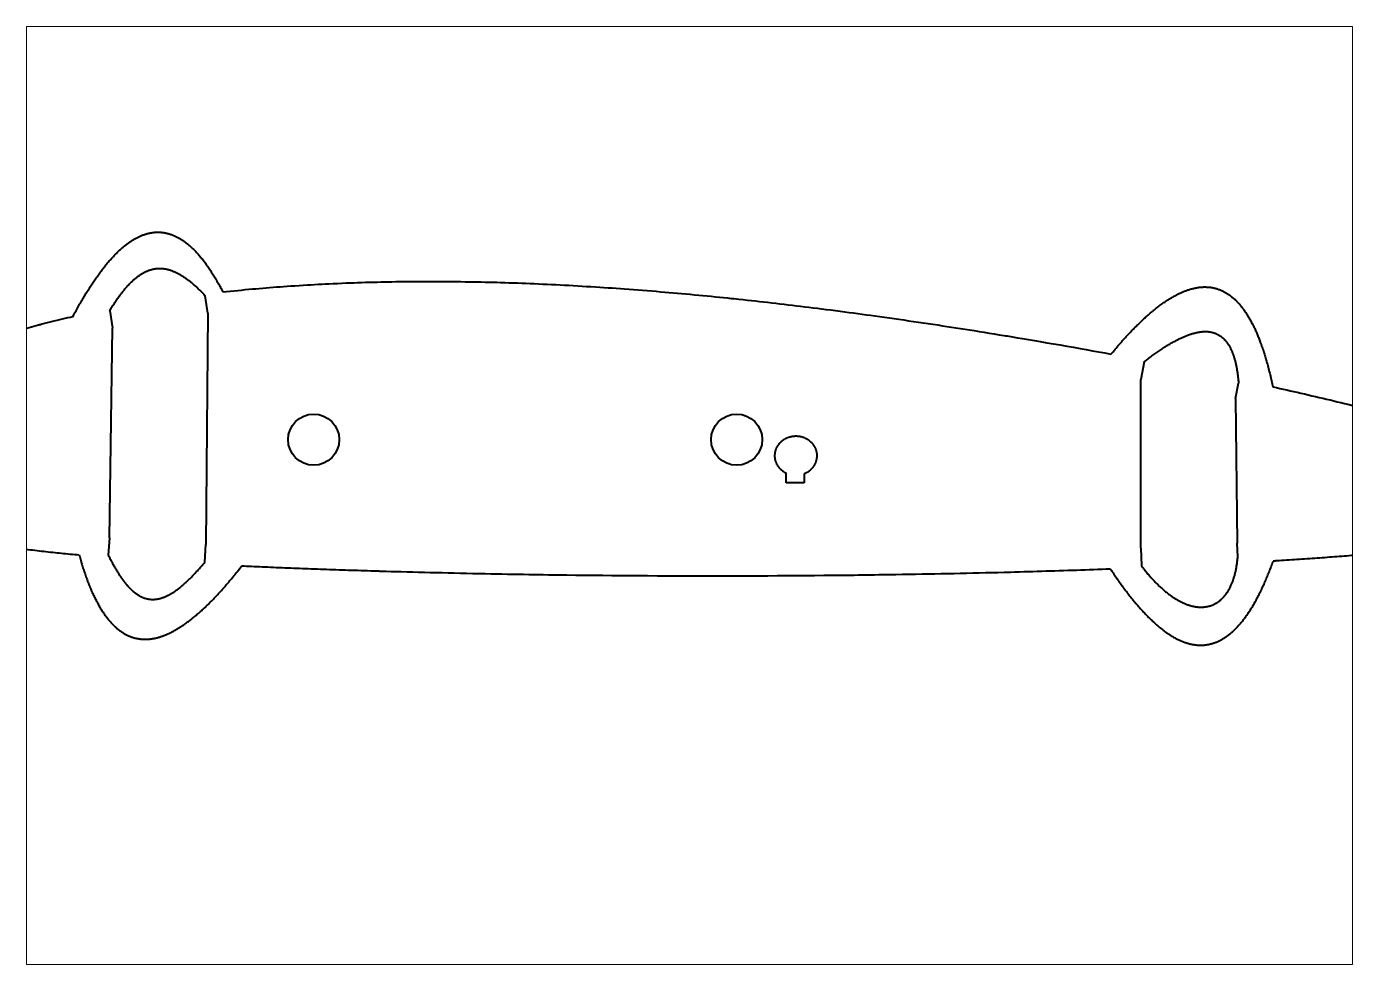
# Paper-space layout 'Sheet' of a CAD drawing. Header units: millimetres. Extents: x 0 to 420, y 0 to 297.
# The model-space entities are those that its viewports show. They can reach past a viewport. Long polylines and large blocks are cut down to what shows.
import ezdxf

# ---------------------------------------------------------------- set-up
doc = ezdxf.new("R2010")
doc.units = ezdxf.units.MM
doc.layers.add('Geometries', color=7, linetype='Continuous')

msp = doc.modelspace()

# ---------------------------------------------------------------- linework, layer by layer
at = {"layer": 'Geometries', "linetype": 'Continuous', "lineweight": 40}
for p, q in [((57.45, 206.21), (56.58, 211.75)), ((26.34, 207.03), (27.22, 201.45)), ((57.45, 206.21), (56.82, 132.95)), ((26.3, 135.08), (27.22, 201.45)), ((354.05, 190.84), (352.91, 185.25)), ((352.91, 131.79), (352.91, 185.25)), ((382.91, 179.19), (383.91, 184.1)), ((382.91, 179.19), (383.47, 133.38)), ((240.64, 152.49), (240.64, 155.61)), ((246.33, 155.43), (246.32, 152.49)), ((246.32, 152.49), (240.64, 152.49)), ((26.3, 135.08), (25.91, 129.59)), ((56.43, 127.34), (56.82, 132.95)), ((352.91, 131.79), (353.21, 126.21)), ((383.7, 129.06), (383.47, 133.38))]:
    msp.add_line(p, q, dxfattribs=at)
at = {"layer": 'Geometries', "linetype": 'Continuous', "lineweight": 40, "flags": 128}
for points in [[(14.72, 205.21), (14.96, 205.66), (15.2, 206.11), (15.44, 206.55), (15.68, 206.98), (15.91, 207.42), (16.15, 207.85), (16.38, 208.25), (16.6, 208.65), (16.82, 209.04), (17.05, 209.44), (17.27, 209.83), (17.49, 210.21), (17.71, 210.59), (17.94, 210.97), (18.16, 211.35), (18.38, 211.72), (18.6, 212.08), (18.82, 212.44), (19.04, 212.79), (19.25, 213.14), (19.48, 213.5), (19.7, 213.85), (19.92, 214.2), (20.14, 214.54), (20.36, 214.88), (20.58, 215.22), (20.79, 215.54), (21.01, 215.87), (21.23, 216.19), (21.45, 216.52), (21.67, 216.84), (21.89, 217.16), (22.11, 217.47), (22.33, 217.78), (22.55, 218.09), (22.77, 218.4), (22.98, 218.7), (23.2, 219), (23.42, 219.29), (23.64, 219.58), (23.86, 219.87), (24.07, 220.15), (24.29, 220.42), (24.5, 220.69), (24.71, 220.96), (24.93, 221.23), (25.15, 221.5), (25.37, 221.77), (25.58, 222.03), (25.8, 222.28), (26.02, 222.54), (26.23, 222.79), (26.45, 223.04), (26.67, 223.28), (26.88, 223.52), (27.1, 223.76), (27.31, 223.99), (27.53, 224.22), (27.75, 224.45), (27.98, 224.69), (28.22, 224.94), (28.46, 225.17), (28.69, 225.41), (28.93, 225.63), (29.14, 225.84), (29.36, 226.04), (29.57, 226.24), (29.78, 226.43), (30, 226.62), (30.21, 226.81), (30.42, 226.99), (30.62, 227.16), (30.83, 227.34), (31.05, 227.51), (31.26, 227.68), (31.47, 227.85), (31.68, 228.02), (31.9, 228.18), (32.11, 228.33), (32.32, 228.49), (32.53, 228.64), (32.74, 228.79), (32.95, 228.93), (33.17, 229.07), (33.38, 229.21), (33.59, 229.34), (33.8, 229.47), (34.03, 229.61), (34.26, 229.74), (34.49, 229.87), (34.72, 230), (34.96, 230.12), (35.16, 230.23), (35.37, 230.34), (35.58, 230.44), (35.79, 230.54), (36, 230.63), (36.21, 230.72), (36.42, 230.81), (36.65, 230.9), (36.88, 230.99), (37.11, 231.07), (37.34, 231.15), (37.56, 231.23), (37.79, 231.3), (38.02, 231.37), (38.25, 231.43), (38.48, 231.49), (38.7, 231.55), (38.93, 231.6), (39.15, 231.64), (39.37, 231.68), (39.59, 231.72), (39.83, 231.76), (40.06, 231.79), (40.29, 231.82), (40.53, 231.84), (40.76, 231.86), (40.99, 231.87), (41.22, 231.88), (41.44, 231.89), (41.67, 231.89), (41.9, 231.89), (42.13, 231.88), (42.37, 231.87), (42.6, 231.85), (42.83, 231.83), (43.06, 231.8), (43.29, 231.77), (43.52, 231.74), (43.75, 231.7), (43.98, 231.66), (44.21, 231.61), (44.44, 231.56), (44.67, 231.51), (44.9, 231.44), (45.11, 231.39), (45.32, 231.32), (45.53, 231.26), (45.74, 231.19), (45.95, 231.11), (46.16, 231.03), (46.38, 230.95), (46.61, 230.85), (46.84, 230.75), (47.07, 230.65), (47.29, 230.55), (47.52, 230.43), (47.74, 230.32), (47.95, 230.21), (48.16, 230.1), (48.37, 229.98), (48.57, 229.86), (48.78, 229.73), (48.99, 229.61), (49.19, 229.47), (49.4, 229.34), (49.6, 229.2), (49.81, 229.06), (50.02, 228.91), (50.22, 228.76), (50.41, 228.62), (50.61, 228.47), (50.8, 228.32), (50.99, 228.16), (51.19, 228), (51.41, 227.82), (51.63, 227.63), (51.85, 227.43), (52.07, 227.23), (52.3, 227.03), (52.51, 226.82), (52.73, 226.61), (52.95, 226.4), (53.16, 226.18), (53.39, 225.96), (53.61, 225.72), (53.83, 225.49), (54.05, 225.25), (54.27, 225.01), (54.49, 224.76), (54.71, 224.51), (54.93, 224.25), (55.14, 223.99), (55.36, 223.72), (55.58, 223.45), (55.8, 223.18), (56.02, 222.9), (56.24, 222.61), (56.44, 222.35), (56.64, 222.08), (56.84, 221.81), (57.04, 221.54), (57.23, 221.26), (57.43, 220.98), (57.65, 220.66), (57.87, 220.35), (58.08, 220.03), (58.3, 219.7), (58.51, 219.37), (58.73, 219.04), (58.94, 218.7), (59.14, 218.39), (59.34, 218.07), (59.54, 217.75), (59.73, 217.42), (59.93, 217.09), (60.13, 216.76), (60.32, 216.42), (60.52, 216.08), (60.71, 215.74), (60.91, 215.39), (61.1, 215.04), (61.3, 214.69), (61.48, 214.35), (61.67, 214.01), (61.85, 213.66), (62.03, 213.32), (62.22, 212.97)], [(26.34, 207.03), (26.5, 207.28), (26.66, 207.54), (26.81, 207.79), (26.97, 208.04), (27.13, 208.29), (27.28, 208.53), (27.46, 208.82), (27.65, 209.1), (27.83, 209.38), (28.01, 209.65), (28.2, 209.93), (28.38, 210.2), (28.57, 210.47), (28.75, 210.74), (28.94, 211), (29.12, 211.25), (29.31, 211.51), (29.49, 211.76), (29.67, 212.01), (29.86, 212.25), (30.04, 212.49), (30.22, 212.72), (30.4, 212.95), (30.59, 213.18), (30.79, 213.43), (30.99, 213.67), (31.18, 213.91), (31.38, 214.14), (31.58, 214.37), (31.76, 214.58), (31.94, 214.78), (32.12, 214.98), (32.3, 215.17), (32.48, 215.36), (32.66, 215.55), (32.84, 215.73), (33.04, 215.93), (33.24, 216.12), (33.43, 216.31), (33.63, 216.49), (33.82, 216.67), (34.02, 216.85), (34.22, 217.02), (34.41, 217.18), (34.61, 217.35), (34.8, 217.51), (35, 217.66), (35.19, 217.8), (35.38, 217.95), (35.57, 218.09), (35.75, 218.21), (35.93, 218.33), (36.11, 218.45), (36.28, 218.57), (36.46, 218.68), (36.64, 218.78), (36.82, 218.89), (37.01, 219), (37.21, 219.1), (37.4, 219.21), (37.6, 219.3), (37.79, 219.4), (37.99, 219.49), (38.18, 219.57), (38.38, 219.65), (38.57, 219.73), (38.77, 219.8), (38.96, 219.87), (39.15, 219.94), (39.35, 220), (39.54, 220.05), (39.73, 220.1), (39.93, 220.15), (40.13, 220.2), (40.32, 220.24), (40.52, 220.27), (40.71, 220.31), (40.91, 220.33), (41.1, 220.36), (41.29, 220.38), (41.49, 220.39), (41.69, 220.41), (41.89, 220.41), (42.09, 220.42), (42.29, 220.42), (42.49, 220.42), (42.69, 220.41), (42.87, 220.4), (43.05, 220.38), (43.23, 220.37), (43.41, 220.35), (43.59, 220.32), (43.78, 220.3), (43.96, 220.27), (44.16, 220.23), (44.36, 220.19), (44.56, 220.14), (44.77, 220.09), (44.97, 220.04), (45.17, 219.98), (45.38, 219.92), (45.58, 219.86), (45.79, 219.79), (45.99, 219.72), (46.19, 219.65), (46.39, 219.57), (46.6, 219.48), (46.8, 219.4), (47.01, 219.31), (47.21, 219.21), (47.42, 219.11), (47.63, 219.01), (47.84, 218.9), (48.04, 218.8), (48.25, 218.68), (48.46, 218.57), (48.66, 218.45), (48.88, 218.32), (49.09, 218.19), (49.3, 218.06), (49.52, 217.93), (49.73, 217.78), (49.95, 217.64), (50.16, 217.49), (50.38, 217.34), (50.59, 217.19), (50.81, 217.03), (51.03, 216.86), (51.25, 216.7), (51.46, 216.53), (51.68, 216.36), (51.89, 216.19), (52.11, 216.01), (52.33, 215.82), (52.56, 215.63), (52.78, 215.44), (53, 215.25), (53.23, 215.05), (53.45, 214.84), (53.68, 214.64), (53.91, 214.43), (54.14, 214.21), (54.36, 213.99), (54.59, 213.77), (54.82, 213.55), (55.06, 213.32), (55.29, 213.09), (55.5, 212.87), (55.72, 212.65), (55.93, 212.43), (56.15, 212.2), (56.36, 211.98), (56.58, 211.75)], [(62.22, 212.97), (63.38, 213.09), (64.55, 213.21), (65.72, 213.33), (66.9, 213.45), (68.08, 213.57), (69.26, 213.68), (70.44, 213.79), (71.53, 213.89), (72.62, 213.99), (73.71, 214.09), (74.81, 214.18), (75.91, 214.27), (77.01, 214.36), (78.11, 214.45), (79.22, 214.53), (80.33, 214.62), (81.44, 214.7), (82.55, 214.78), (83.67, 214.86), (84.98, 214.94), (86.31, 215.03), (87.63, 215.11), (88.96, 215.19), (90.09, 215.26), (91.22, 215.32), (92.36, 215.39), (93.5, 215.45), (94.64, 215.5), (95.78, 215.56), (97.13, 215.62), (98.48, 215.68), (99.84, 215.74), (101.2, 215.79), (102.42, 215.84), (103.64, 215.88), (104.86, 215.93), (106.09, 215.97), (107.32, 216), (108.55, 216.04), (109.79, 216.07), (111.02, 216.1), (112.2, 216.13), (113.38, 216.15), (114.57, 216.18), (115.75, 216.2), (116.94, 216.22), (118.13, 216.23), (119.54, 216.25), (120.95, 216.27), (122.36, 216.28), (123.78, 216.29), (125.2, 216.29), (126.63, 216.3), (128.06, 216.3), (129.49, 216.3), (130.9, 216.29), (131.25, 216.29), (131.3, 216.29), (131.34, 216.29), (131.38, 216.29), (131.42, 216.29), (131.46, 216.29), (131.5, 216.29), (131.94, 216.28), (132.81, 216.28), (133.69, 216.27), (134.99, 216.26), (136.29, 216.25), (137.59, 216.23), (138.9, 216.21), (140.21, 216.19), (141.53, 216.17), (142.84, 216.14), (144.05, 216.12), (145.27, 216.09), (146.48, 216.06), (147.7, 216.03), (148.92, 216), (150.15, 215.96), (151.48, 215.92), (152.82, 215.88), (154.16, 215.83), (155.51, 215.79), (156.85, 215.74), (158.18, 215.69), (159.51, 215.63), (160.84, 215.58), (162.18, 215.52), (163.55, 215.46), (164.92, 215.4), (166.29, 215.33), (167.67, 215.27), (169.05, 215.2), (170.43, 215.12), (171.81, 215.05), (173.2, 214.97), (174.6, 214.89), (175.99, 214.81), (177.39, 214.73), (178.79, 214.64), (180.2, 214.56), (181.61, 214.47), (182.9, 214.38), (184.2, 214.3), (185.5, 214.21), (186.8, 214.12), (188.1, 214.02), (189.41, 213.93), (190.84, 213.83), (192.27, 213.72), (193.71, 213.61), (195.15, 213.5), (196.59, 213.38), (198.03, 213.27), (199.48, 213.15), (200.81, 213.04), (202.15, 212.93), (203.48, 212.81), (204.82, 212.69), (206.16, 212.58), (207.51, 212.46), (208.85, 212.33), (210.2, 212.21), (211.55, 212.08), (212.91, 211.96), (214.27, 211.83), (215.63, 211.69), (216.91, 211.57), (218.2, 211.44), (219.49, 211.31), (220.78, 211.18), (222.07, 211.05), (222.42, 211.01), (222.7, 210.98), (223.18, 210.93), (224.06, 210.84), (224.84, 210.76), (225.62, 210.68), (227.02, 210.53), (228.42, 210.38), (229.68, 210.24), (230.93, 210.1), (232.2, 209.96), (233.46, 209.82), (234.75, 209.67), (236.05, 209.52), (237.35, 209.38), (238.65, 209.22), (239.96, 209.07), (241.26, 208.92), (242.58, 208.76), (243.89, 208.6), (245.21, 208.44), (246.53, 208.28), (247.85, 208.12), (249.18, 207.95), (250.51, 207.79), (251.84, 207.62), (253.31, 207.43), (254.78, 207.24), (256.26, 207.05), (257.74, 206.86), (259.22, 206.66), (260.58, 206.48), (261.93, 206.3), (263.29, 206.12), (264.65, 205.93), (266.02, 205.75), (267.38, 205.56), (268.75, 205.37), (270.27, 205.16), (271.78, 204.95), (273.3, 204.73), (274.82, 204.52), (276.35, 204.3), (277.88, 204.08), (279.41, 203.85), (280.95, 203.63), (282.49, 203.4), (284.03, 203.17), (285.55, 202.95), (287.08, 202.72), (288.61, 202.49), (290.14, 202.25), (291.56, 202.04), (292.98, 201.82), (294.41, 201.6), (295.84, 201.37), (297.27, 201.15), (298.71, 200.93), (300.14, 200.7), (301.73, 200.45), (303.32, 200.19), (304.91, 199.94), (306.51, 199.68), (308.11, 199.42), (309.52, 199.19), (310.14, 199.08), (310.21, 199.07), (310.28, 199.06), (310.35, 199.05), (310.41, 199.04), (310.47, 199.03), (310.53, 199.02), (310.59, 199.01), (312.36, 198.72), (313.93, 198.46), (315.5, 198.2), (317.37, 197.88), (319.23, 197.57), (321.09, 197.25), (323.21, 196.89), (325.31, 196.53), (327.42, 196.16), (329.52, 195.79), (331.61, 195.42), (333.7, 195.05), (335.67, 194.7), (337.64, 194.34), (339.6, 193.99), (341.56, 193.63), (343.51, 193.27)], [(343.51, 193.27), (343.83, 193.66), (344.15, 194.04), (344.47, 194.42), (344.79, 194.79), (345.1, 195.16), (345.42, 195.53), (345.72, 195.87), (346.01, 196.21), (346.31, 196.55), (346.6, 196.88), (346.89, 197.21), (347.19, 197.54), (347.48, 197.87), (347.77, 198.19), (348.06, 198.5), (348.35, 198.82), (348.63, 199.13), (348.91, 199.43), (349.2, 199.73), (349.48, 200.03), (349.76, 200.33), (350.05, 200.62), (350.33, 200.92), (350.61, 201.21), (350.89, 201.49), (351.17, 201.77), (351.45, 202.05), (351.72, 202.32), (351.99, 202.59), (352.32, 202.91), (352.64, 203.22), (352.97, 203.53), (353.29, 203.84), (353.61, 204.14), (353.93, 204.43), (354.2, 204.68), (354.47, 204.93), (354.74, 205.17), (355.01, 205.41), (355.28, 205.65), (355.55, 205.88), (355.81, 206.11), (356.07, 206.33), (356.33, 206.55), (356.64, 206.81), (356.95, 207.07), (357.26, 207.32), (357.57, 207.56), (357.87, 207.81), (358.18, 208.04), (358.48, 208.28), (358.78, 208.51), (359.08, 208.73), (359.38, 208.95), (359.68, 209.17), (359.98, 209.38), (360.26, 209.58), (360.54, 209.77), (360.82, 209.96), (361.09, 210.14), (361.37, 210.32), (361.64, 210.49), (361.9, 210.66), (362.16, 210.82), (362.42, 210.98), (362.68, 211.14), (362.95, 211.29), (363.19, 211.43), (363.43, 211.57), (363.68, 211.71), (363.92, 211.84), (364.16, 211.97), (364.4, 212.09), (364.64, 212.21), (364.88, 212.33), (365.12, 212.45), (365.35, 212.56), (365.59, 212.67), (365.82, 212.77), (366.05, 212.87), (366.28, 212.97), (366.51, 213.07), (366.74, 213.16), (366.98, 213.26), (367.21, 213.34), (367.44, 213.43), (367.66, 213.51), (367.89, 213.59), (368.11, 213.66), (368.33, 213.73), (368.6, 213.81), (368.86, 213.89), (369.12, 213.96), (369.38, 214.03), (369.64, 214.09), (369.9, 214.15), (370.12, 214.2), (370.34, 214.24), (370.56, 214.28), (370.78, 214.32), (371, 214.36), (371.21, 214.39), (371.42, 214.42), (371.63, 214.44), (371.84, 214.46), (372.09, 214.49), (372.34, 214.51), (372.59, 214.52), (372.83, 214.53), (373.08, 214.53), (373.32, 214.54), (373.57, 214.53), (373.81, 214.52), (374.05, 214.51), (374.29, 214.5), (374.53, 214.48), (374.76, 214.45), (374.99, 214.43), (375.21, 214.39), (375.43, 214.36), (375.65, 214.32), (375.87, 214.28), (376.08, 214.23), (376.29, 214.19), (376.49, 214.14), (376.7, 214.08), (376.91, 214.02), (377.11, 213.96), (377.3, 213.9), (377.5, 213.83), (377.69, 213.77), (377.88, 213.7), (378.07, 213.62), (378.25, 213.55), (378.44, 213.46), (378.63, 213.38), (378.82, 213.3), (379, 213.21), (379.18, 213.11), (379.36, 213.02), (379.54, 212.92), (379.72, 212.82), (379.9, 212.72), (380.08, 212.61), (380.26, 212.5), (380.44, 212.38), (380.62, 212.27), (380.79, 212.15), (380.97, 212.03), (381.14, 211.9), (381.31, 211.77), (381.52, 211.62), (381.72, 211.46), (381.92, 211.29), (382.12, 211.13), (382.32, 210.95), (382.52, 210.78), (382.69, 210.62), (382.85, 210.46), (383.02, 210.3), (383.19, 210.14), (383.35, 209.97), (383.51, 209.8), (383.68, 209.63), (383.84, 209.46), (384, 209.28), (384.18, 209.07), (384.37, 208.85), (384.56, 208.63), (384.74, 208.4), (384.93, 208.17), (385.11, 207.93), (385.29, 207.69), (385.47, 207.45), (385.65, 207.2), (385.83, 206.95), (386.01, 206.69), (386.19, 206.43), (386.35, 206.18), (386.52, 205.93), (386.68, 205.67), (386.84, 205.41), (387.01, 205.14), (387.16, 204.88), (387.31, 204.62), (387.47, 204.35), (387.62, 204.08), (387.77, 203.81), (387.92, 203.54), (388.06, 203.27), (388.2, 203), (388.34, 202.73), (388.48, 202.46), (388.61, 202.18), (388.75, 201.91), (388.89, 201.62), (389.02, 201.34), (389.16, 201.05), (389.29, 200.76), (389.42, 200.47), (389.55, 200.17), (389.68, 199.88), (389.81, 199.58), (389.94, 199.27), (390.06, 198.96), (390.19, 198.65), (390.32, 198.33), (390.45, 198.01), (390.57, 197.69), (390.69, 197.37), (390.81, 197.05), (390.93, 196.72), (391.08, 196.33), (391.22, 195.93), (391.36, 195.53), (391.5, 195.13), (391.64, 194.72), (391.78, 194.3), (391.89, 193.95), (392.01, 193.59), (392.12, 193.22), (392.24, 192.86), (392.35, 192.49), (392.46, 192.12), (392.57, 191.75), (392.68, 191.38), (392.79, 191), (392.92, 190.55), (393.04, 190.1), (393.17, 189.64), (393.29, 189.17), (393.42, 188.71), (393.54, 188.23), (393.66, 187.76), (393.78, 187.28), (393.9, 186.79), (394.02, 186.3), (394.14, 185.81), (394.25, 185.31), (394.36, 184.84), (394.47, 184.36), (394.57, 183.88), (394.68, 183.4), (394.78, 182.91)], [(-2.75, 200.7), (-2.03, 200.91), (-1.31, 201.12), (-0.58, 201.32), (0.14, 201.53), (0.88, 201.73), (1.61, 201.93), (2.35, 202.14), (3.09, 202.34), (3.83, 202.53), (3.93, 202.56), (4.02, 202.58), (4.11, 202.61), (4.2, 202.63), (4.29, 202.66), (4.39, 202.68), (4.88, 202.81), (5.37, 202.94), (6.23, 203.16), (7.09, 203.38), (7.95, 203.59), (8.81, 203.81), (9.68, 204.02), (10.56, 204.24), (11.38, 204.43), (12.21, 204.63), (13.05, 204.83), (13.88, 205.02), (14.72, 205.21)], [(354.05, 190.84), (354.32, 191.06), (354.6, 191.27), (354.88, 191.48), (355.15, 191.69), (355.42, 191.9), (355.78, 192.17), (356.14, 192.44), (356.49, 192.7), (356.8, 192.93), (357.12, 193.15), (357.43, 193.38), (357.74, 193.6), (358.04, 193.81), (358.35, 194.03), (358.66, 194.24), (358.96, 194.45), (359.26, 194.65), (359.56, 194.85), (359.86, 195.05), (360.16, 195.24), (360.44, 195.42), (360.72, 195.6), (361, 195.78), (361.27, 195.95), (361.55, 196.12), (361.84, 196.29), (362.12, 196.46), (362.41, 196.63), (362.69, 196.8), (362.98, 196.96), (363.26, 197.12), (363.52, 197.26), (363.79, 197.41), (364.05, 197.55), (364.31, 197.68), (364.57, 197.82), (364.82, 197.95), (365.08, 198.07), (365.33, 198.2), (365.58, 198.32), (365.84, 198.44), (366.08, 198.55), (366.32, 198.66), (366.57, 198.76), (366.81, 198.87), (367.07, 198.97), (367.32, 199.08), (367.58, 199.18), (367.83, 199.28), (368.09, 199.37), (368.34, 199.46), (368.57, 199.54), (368.8, 199.61), (369.03, 199.69), (369.26, 199.76), (369.49, 199.82), (369.72, 199.89), (369.95, 199.95), (370.17, 200), (370.39, 200.06), (370.61, 200.11), (370.83, 200.15), (371.04, 200.19), (371.25, 200.23), (371.46, 200.27), (371.68, 200.3), (371.89, 200.33), (372.1, 200.35), (372.31, 200.37), (372.51, 200.39), (372.71, 200.4), (372.91, 200.41), (373.11, 200.42), (373.31, 200.42), (373.51, 200.42), (373.7, 200.42), (373.9, 200.41), (374.09, 200.4), (374.29, 200.38), (374.48, 200.36), (374.66, 200.34), (374.84, 200.31), (375.01, 200.28), (375.18, 200.25), (375.35, 200.22), (375.52, 200.18), (375.68, 200.14), (375.84, 200.1), (376, 200.05), (376.16, 200), (376.32, 199.94), (376.48, 199.89), (376.64, 199.82), (376.79, 199.76), (376.95, 199.69), (377.1, 199.62), (377.25, 199.54), (377.4, 199.46), (377.55, 199.38), (377.7, 199.3), (377.84, 199.21), (377.98, 199.12), (378.13, 199.02), (378.27, 198.92), (378.39, 198.83), (378.52, 198.73), (378.65, 198.63), (378.77, 198.52), (378.89, 198.42), (379.01, 198.31), (379.14, 198.19), (379.27, 198.06), (379.4, 197.93), (379.52, 197.8), (379.65, 197.66), (379.77, 197.52), (379.89, 197.38), (380, 197.23), (380.12, 197.09), (380.24, 196.93), (380.35, 196.77), (380.46, 196.61), (380.57, 196.44), (380.68, 196.27), (380.79, 196.1), (380.9, 195.92), (381, 195.74), (381.11, 195.55), (381.21, 195.36), (381.31, 195.17), (381.41, 194.97), (381.5, 194.77), (381.6, 194.57), (381.68, 194.38), (381.77, 194.18), (381.85, 193.99), (381.93, 193.79), (382.01, 193.58), (382.09, 193.37), (382.17, 193.16), (382.24, 192.94), (382.32, 192.72), (382.39, 192.5), (382.47, 192.27), (382.54, 192.04), (382.6, 191.82), (382.66, 191.6), (382.73, 191.37), (382.79, 191.14), (382.85, 190.9), (382.91, 190.67), (382.96, 190.43), (383.02, 190.19), (383.07, 189.94), (383.13, 189.69), (383.18, 189.44), (383.23, 189.19), (383.28, 188.94), (383.32, 188.68), (383.37, 188.42), (383.42, 188.15), (383.46, 187.88), (383.5, 187.61), (383.54, 187.33), (383.58, 187.05), (383.62, 186.77), (383.65, 186.49), (383.69, 186.21), (383.72, 185.91), (383.76, 185.62), (383.79, 185.32), (383.82, 185.01), (383.85, 184.71), (383.88, 184.4), (383.91, 184.1)], [(394.78, 182.91), (395.89, 182.66), (396.99, 182.42), (398.08, 182.17), (399.17, 181.93), (400.26, 181.68), (401.35, 181.44), (402.43, 181.19), (403.61, 180.92), (404.79, 180.65), (405.97, 180.38), (407.14, 180.11), (408.31, 179.84), (409.47, 179.56), (410.63, 179.29), (411.78, 179.02), (412.93, 178.75), (414.07, 178.47), (415.19, 178.2), (416.31, 177.94), (417.42, 177.67), (418.52, 177.4), (419.65, 177.12), (420.77, 176.85), (421.88, 176.57), (422.99, 176.3)], [(246.33, 155.43), (246.47, 155.49), (246.6, 155.55), (246.74, 155.61), (246.88, 155.68), (247.01, 155.74), (247.14, 155.81), (247.27, 155.89), (247.4, 155.96), (247.53, 156.04), (247.66, 156.13), (247.76, 156.2), (247.87, 156.28), (247.98, 156.35), (248.08, 156.43), (248.18, 156.52), (248.28, 156.6), (248.38, 156.68), (248.47, 156.77), (248.56, 156.85), (248.65, 156.94), (248.74, 157.03), (248.83, 157.12), (248.91, 157.21), (248.99, 157.31), (249.08, 157.4), (249.15, 157.5), (249.23, 157.6), (249.31, 157.7), (249.38, 157.81), (249.46, 157.91), (249.53, 158.03), (249.6, 158.14), (249.67, 158.25), (249.73, 158.37), (249.78, 158.47), (249.84, 158.57), (249.88, 158.68), (249.93, 158.78), (249.98, 158.89), (250.02, 158.99), (250.06, 159.1), (250.1, 159.21), (250.14, 159.31), (250.17, 159.42), (250.2, 159.53), (250.23, 159.64), (250.26, 159.76), (250.29, 159.88), (250.32, 160), (250.34, 160.12), (250.36, 160.24), (250.38, 160.36), (250.39, 160.48), (250.41, 160.61), (250.42, 160.74), (250.42, 160.87), (250.43, 161), (250.43, 161.12), (250.43, 161.25), (250.42, 161.38), (250.41, 161.51), (250.4, 161.64), (250.39, 161.75), (250.38, 161.86), (250.36, 161.97), (250.34, 162.09), (250.32, 162.2), (250.3, 162.31), (250.26, 162.46), (250.22, 162.61), (250.18, 162.76), (250.13, 162.9), (250.08, 163.05), (250.03, 163.2), (249.97, 163.34), (249.9, 163.48), (249.83, 163.63), (249.76, 163.77), (249.68, 163.91), (249.6, 164.05), (249.51, 164.19), (249.43, 164.32), (249.33, 164.46), (249.24, 164.59), (249.14, 164.71), (249.04, 164.84), (248.94, 164.96), (248.83, 165.08), (248.71, 165.2), (248.59, 165.32), (248.47, 165.43), (248.35, 165.54), (248.24, 165.63), (248.13, 165.72), (248.02, 165.81), (247.91, 165.89), (247.8, 165.97), (247.69, 166.05), (247.57, 166.13), (247.45, 166.2), (247.33, 166.27), (247.21, 166.34), (247.08, 166.41), (246.95, 166.47), (246.82, 166.54), (246.69, 166.6), (246.56, 166.66), (246.42, 166.71), (246.28, 166.77), (246.14, 166.82), (246, 166.87), (245.86, 166.91), (245.72, 166.96), (245.58, 167), (245.43, 167.03), (245.29, 167.07), (245.14, 167.1), (244.99, 167.13), (244.84, 167.15), (244.69, 167.18), (244.53, 167.19), (244.38, 167.21), (244.25, 167.22), (244.11, 167.23), (243.98, 167.24), (243.84, 167.24), (243.71, 167.24), (243.57, 167.24), (243.44, 167.24), (243.3, 167.23), (243.17, 167.22), (243.04, 167.21), (242.9, 167.2), (242.77, 167.18), (242.63, 167.16), (242.49, 167.14), (242.35, 167.11), (242.21, 167.09), (242.07, 167.06), (241.93, 167.02), (241.8, 166.99), (241.67, 166.95), (241.55, 166.92), (241.42, 166.88), (241.29, 166.83), (241.16, 166.79), (241.04, 166.74), (240.91, 166.69), (240.79, 166.64), (240.67, 166.58), (240.54, 166.52), (240.42, 166.47), (240.3, 166.4), (240.17, 166.33), (240.05, 166.26), (239.93, 166.19), (239.81, 166.11), (239.69, 166.04), (239.58, 165.96), (239.48, 165.89), (239.37, 165.81), (239.27, 165.73), (239.17, 165.65), (239.07, 165.56), (238.97, 165.48), (238.88, 165.39), (238.79, 165.3), (238.69, 165.21), (238.6, 165.11), (238.51, 165.02), (238.42, 164.92), (238.33, 164.81), (238.25, 164.7), (238.16, 164.59), (238.08, 164.48), (238, 164.37), (237.93, 164.27), (237.87, 164.17), (237.8, 164.07), (237.74, 163.97), (237.69, 163.87), (237.63, 163.76), (237.57, 163.66), (237.52, 163.55), (237.47, 163.45), (237.42, 163.34), (237.38, 163.23), (237.33, 163.12), (237.29, 163), (237.25, 162.88), (237.21, 162.76), (237.17, 162.64), (237.14, 162.52), (237.11, 162.4), (237.08, 162.27), (237.05, 162.14), (237.03, 162.02), (237.01, 161.89), (237, 161.76), (236.98, 161.63), (236.97, 161.5), (236.96, 161.38), (236.96, 161.25), (236.96, 161.12), (236.96, 161), (236.96, 160.89), (236.97, 160.78), (236.97, 160.66), (236.98, 160.55), (237, 160.44), (237.02, 160.28), (237.04, 160.13), (237.07, 159.97), (237.1, 159.82), (237.14, 159.67), (237.18, 159.52), (237.22, 159.37), (237.27, 159.22), (237.32, 159.09), (237.36, 158.97), (237.41, 158.85), (237.47, 158.73), (237.52, 158.61), (237.59, 158.47), (237.67, 158.33), (237.75, 158.19), (237.83, 158.05), (237.91, 157.92), (238, 157.79), (238.1, 157.66), (238.19, 157.53), (238.3, 157.41), (238.4, 157.28), (238.51, 157.15), (238.63, 157.03), (238.75, 156.91), (238.87, 156.8), (238.99, 156.69), (239.12, 156.58), (239.25, 156.47), (239.38, 156.37), (239.51, 156.27), (239.65, 156.17), (239.76, 156.09), (239.88, 156.02), (240, 155.94), (240.12, 155.87), (240.24, 155.81), (240.34, 155.75), (240.44, 155.7), (240.54, 155.65), (240.64, 155.61)], [(16.72, 129.59), (15.99, 129.66), (15.26, 129.73), (14.54, 129.8), (13.82, 129.87), (13.1, 129.94), (12.39, 130.01), (11.72, 130.08), (11.05, 130.14), (10.39, 130.21), (9.73, 130.28), (9.07, 130.35), (8.34, 130.42), (7.61, 130.5), (6.89, 130.58), (6.17, 130.66), (5.46, 130.74), (4.74, 130.82), (4.04, 130.9), (3.33, 130.98), (2.63, 131.06), (1.94, 131.14), (1.25, 131.22), (0.56, 131.3), (-0.13, 131.39), (-0.81, 131.47), (-1.49, 131.55), (-2.16, 131.64)], [(422.84, 129.73), (422.05, 129.66), (421.26, 129.6), (420.47, 129.53), (419.67, 129.47), (418.87, 129.4), (418.12, 129.34), (417.36, 129.28), (416.59, 129.22), (415.83, 129.16), (415.06, 129.11), (414.29, 129.05), (413.51, 128.99), (412.73, 128.93), (411.95, 128.87), (411.16, 128.81), (410.39, 128.76), (409.61, 128.7), (408.83, 128.64), (408.05, 128.59), (407.25, 128.53), (406.44, 128.47), (405.63, 128.42), (404.82, 128.36), (404.01, 128.31), (403.21, 128.25), (402.4, 128.2), (401.59, 128.14), (400.78, 128.09), (399.97, 128.04), (399.15, 127.98), (398.33, 127.93), (397.51, 127.88), (396.78, 127.83), (396.05, 127.78), (395.86, 127.77), (395.67, 127.76), (395.48, 127.75), (395.3, 127.74), (395.11, 127.72), (394.92, 127.71)], [(16.72, 129.59), (16.84, 129.17), (16.95, 128.75), (17.07, 128.34), (17.19, 127.93), (17.31, 127.52), (17.43, 127.12), (17.54, 126.74), (17.66, 126.37), (17.78, 126), (17.89, 125.63), (18.01, 125.27), (18.14, 124.86), (18.27, 124.46), (18.41, 124.07), (18.54, 123.67), (18.68, 123.28), (18.81, 122.9), (18.95, 122.52), (19.09, 122.14), (19.22, 121.76), (19.36, 121.39), (19.5, 121.03), (19.64, 120.66), (19.79, 120.3), (19.93, 119.95), (20.07, 119.6), (20.22, 119.25), (20.37, 118.89), (20.52, 118.53), (20.68, 118.18), (20.83, 117.83), (20.99, 117.48), (21.14, 117.14), (21.29, 116.82), (21.45, 116.5), (21.6, 116.19), (21.75, 115.88), (21.91, 115.57), (22.06, 115.27), (22.22, 114.97), (22.37, 114.67), (22.54, 114.37), (22.7, 114.06), (22.87, 113.77), (23.04, 113.47), (23.21, 113.18), (23.38, 112.9), (23.55, 112.62), (23.72, 112.34), (23.89, 112.07), (24.07, 111.8), (24.24, 111.53), (24.42, 111.27), (24.58, 111.03), (24.75, 110.79), (24.92, 110.55), (25.08, 110.32), (25.25, 110.09), (25.42, 109.88), (25.58, 109.66), (25.75, 109.45), (25.91, 109.25), (26.08, 109.05), (26.25, 108.85), (26.41, 108.66), (26.57, 108.48), (26.73, 108.3), (26.89, 108.12), (27.05, 107.95), (27.23, 107.76), (27.41, 107.58), (27.6, 107.39), (27.78, 107.22), (27.97, 107.04), (28.15, 106.87), (28.34, 106.7), (28.52, 106.54), (28.71, 106.38), (28.9, 106.22), (29.09, 106.07), (29.28, 105.92), (29.47, 105.77), (29.67, 105.63), (29.86, 105.49), (30.05, 105.36), (30.26, 105.22), (30.46, 105.09), (30.67, 104.96), (30.88, 104.84), (31.08, 104.72), (31.29, 104.6), (31.49, 104.49), (31.69, 104.39), (31.9, 104.29), (32.1, 104.19), (32.3, 104.1), (32.51, 104.01), (32.71, 103.93), (32.92, 103.85), (33.14, 103.76), (33.35, 103.69), (33.57, 103.61), (33.79, 103.54), (34.01, 103.48), (34.23, 103.42), (34.46, 103.36), (34.68, 103.31), (34.91, 103.26), (35.13, 103.21), (35.36, 103.17), (35.58, 103.14), (35.8, 103.11), (36.02, 103.08), (36.23, 103.06), (36.45, 103.03), (36.67, 103.02), (36.91, 103), (37.14, 102.99), (37.38, 102.99), (37.62, 102.99), (37.86, 102.99), (38.1, 103), (38.33, 103.01), (38.56, 103.02), (38.79, 103.04), (39.02, 103.06), (39.25, 103.09), (39.49, 103.12), (39.72, 103.15), (39.95, 103.19), (40.19, 103.23), (40.43, 103.27), (40.66, 103.32), (40.89, 103.37), (41.13, 103.42), (41.36, 103.48), (41.6, 103.54), (41.84, 103.61), (42.08, 103.68), (42.33, 103.75), (42.57, 103.83), (42.81, 103.91), (43.05, 103.99), (43.3, 104.08), (43.54, 104.17), (43.79, 104.27), (44.04, 104.37), (44.29, 104.47), (44.54, 104.58), (44.79, 104.69), (45.04, 104.8), (45.3, 104.92), (45.55, 105.04), (45.81, 105.17), (46.06, 105.3), (46.32, 105.43), (46.58, 105.57), (46.83, 105.7), (47.08, 105.84), (47.34, 105.99), (47.6, 106.14), (47.86, 106.29), (48.12, 106.45), (48.39, 106.62), (48.65, 106.78), (48.92, 106.95), (49.18, 107.13), (49.45, 107.3), (49.72, 107.49), (49.99, 107.67), (50.26, 107.86), (50.53, 108.05), (50.8, 108.25), (51.08, 108.45), (51.35, 108.65), (51.6, 108.84), (51.85, 109.04), (52.11, 109.23), (52.36, 109.43), (52.61, 109.64), (52.87, 109.84), (53.15, 110.07), (53.43, 110.3), (53.71, 110.54), (53.99, 110.77), (54.27, 111.02), (54.55, 111.26), (54.83, 111.5), (55.11, 111.75), (55.39, 112.01), (55.68, 112.27), (55.96, 112.53), (56.25, 112.8), (56.54, 113.07), (56.83, 113.35), (57.12, 113.63), (57.42, 113.91), (57.71, 114.2), (58, 114.49), (58.3, 114.79), (58.59, 115.09), (58.89, 115.39), (59.19, 115.7), (59.49, 116.01), (59.76, 116.29), (60.04, 116.59), (60.31, 116.88), (60.59, 117.18), (60.86, 117.48), (61.14, 117.78), (61.45, 118.11), (61.75, 118.45), (62.06, 118.79), (62.36, 119.14), (62.67, 119.49), (62.98, 119.84), (63.29, 120.2), (63.57, 120.53), (63.86, 120.86), (64.14, 121.2), (64.43, 121.54), (64.72, 121.88), (65, 122.23), (65.29, 122.58), (65.58, 122.93), (65.87, 123.28), (66.16, 123.64), (66.45, 124.01), (66.75, 124.37), (67.09, 124.8), (67.44, 125.24), (67.78, 125.69), (68.13, 126.13)], [(25.91, 129.59), (26.08, 129.25), (26.25, 128.91), (26.42, 128.58), (26.59, 128.25), (26.72, 127.99), (26.85, 127.74), (26.98, 127.49), (27.11, 127.25), (27.27, 126.95), (27.42, 126.67), (27.58, 126.39), (27.74, 126.11), (27.89, 125.83), (28.05, 125.56), (28.21, 125.29), (28.36, 125.03), (28.52, 124.77), (28.67, 124.51), (28.83, 124.26), (28.98, 124.01), (29.13, 123.78), (29.28, 123.55), (29.42, 123.32), (29.57, 123.1), (29.72, 122.88), (29.87, 122.66), (30.03, 122.43), (30.18, 122.21), (30.34, 122), (30.49, 121.78), (30.65, 121.57), (30.8, 121.38), (30.94, 121.19), (31.09, 121), (31.24, 120.82), (31.38, 120.64), (31.53, 120.46), (31.68, 120.29), (31.82, 120.12), (31.97, 119.95), (32.12, 119.78), (32.26, 119.63), (32.41, 119.47), (32.55, 119.32), (32.7, 119.17), (32.87, 119), (33.04, 118.83), (33.21, 118.67), (33.38, 118.51), (33.55, 118.36), (33.72, 118.21), (33.9, 118.06), (34.05, 117.93), (34.21, 117.8), (34.37, 117.68), (34.53, 117.56), (34.69, 117.45), (34.85, 117.33), (35, 117.23), (35.16, 117.12), (35.32, 117.02), (35.48, 116.92), (35.64, 116.83), (35.8, 116.74), (35.95, 116.66), (36.1, 116.58), (36.26, 116.5), (36.41, 116.43), (36.56, 116.36), (36.72, 116.29), (36.88, 116.22), (37.04, 116.16), (37.21, 116.1), (37.37, 116.04), (37.53, 115.99), (37.69, 115.94), (37.84, 115.9), (38, 115.86), (38.15, 115.82), (38.3, 115.78), (38.48, 115.75), (38.65, 115.72), (38.83, 115.69), (39, 115.67), (39.18, 115.65), (39.35, 115.63), (39.53, 115.62), (39.7, 115.61), (39.88, 115.61), (40.06, 115.61), (40.24, 115.61), (40.42, 115.62), (40.6, 115.63), (40.78, 115.64), (40.97, 115.66), (41.15, 115.68), (41.34, 115.71), (41.53, 115.74), (41.73, 115.78), (41.92, 115.82), (42.11, 115.86), (42.31, 115.91), (42.5, 115.96), (42.7, 116.02), (42.89, 116.08), (43.09, 116.15), (43.29, 116.22), (43.49, 116.29), (43.68, 116.36), (43.86, 116.44), (44.05, 116.52), (44.24, 116.6), (44.43, 116.69), (44.63, 116.79), (44.84, 116.89), (45.04, 116.99), (45.25, 117.1), (45.45, 117.21), (45.66, 117.33), (45.85, 117.45), (46.05, 117.56), (46.24, 117.68), (46.44, 117.81), (46.64, 117.94), (46.84, 118.07), (47.04, 118.2), (47.24, 118.34), (47.44, 118.49), (47.64, 118.63), (47.84, 118.78), (48.04, 118.93), (48.24, 119.08), (48.44, 119.24), (48.65, 119.41), (48.87, 119.59), (49.09, 119.77), (49.31, 119.96), (49.53, 120.15), (49.76, 120.34), (49.97, 120.52), (50.18, 120.71), (50.39, 120.91), (50.6, 121.1), (50.82, 121.3), (51.03, 121.5), (51.25, 121.71), (51.46, 121.92), (51.68, 122.13), (51.9, 122.35), (52.11, 122.56), (52.33, 122.78), (52.55, 123.01), (52.76, 123.23), (52.99, 123.46), (53.21, 123.7), (53.44, 123.94), (53.66, 124.18), (53.89, 124.43), (54.11, 124.68), (54.34, 124.92), (54.56, 125.18), (54.79, 125.43), (54.99, 125.66), (55.19, 125.89), (55.4, 126.13), (55.6, 126.37), (55.81, 126.61), (56.02, 126.85), (56.22, 127.1), (56.43, 127.34)], [(343.37, 125.18), (342.03, 125.13), (340.68, 125.08), (339.33, 125.03), (337.98, 124.98), (336.62, 124.94), (335.28, 124.89), (333.94, 124.84), (332.6, 124.8), (331.25, 124.75), (329.88, 124.71), (328.5, 124.66), (327.11, 124.62), (325.72, 124.57), (324.33, 124.53), (322.93, 124.49), (321.53, 124.45), (320.13, 124.4), (318.72, 124.36), (317.31, 124.32), (315.9, 124.28), (314.48, 124.24), (313.06, 124.2), (311.63, 124.17), (309.67, 124.11), (307.71, 124.06), (305.74, 124.02), (303.78, 123.97), (301.77, 123.92), (299.76, 123.87), (297.74, 123.83), (295.72, 123.78), (293.69, 123.74), (291.7, 123.7), (289.7, 123.66), (287.7, 123.62), (285.7, 123.58), (283.65, 123.55), (281.59, 123.51), (279.53, 123.47), (277.47, 123.44), (275.4, 123.41), (273.33, 123.37), (271.25, 123.34), (269.95, 123.33), (268.65, 123.31), (267.35, 123.29), (266.05, 123.27), (264.75, 123.26), (263.44, 123.24), (262.13, 123.22), (260.82, 123.21), (258.07, 123.18), (255.32, 123.15), (252.56, 123.12), (249.61, 123.1), (246.65, 123.07), (243.69, 123.05), (240.73, 123.03), (237.76, 123.02), (234.8, 123), (231.83, 122.99), (228.85, 122.98), (225.88, 122.97), (222.9, 122.97), (219.97, 122.96), (217.04, 122.96), (214.1, 122.96), (211.17, 122.97), (210.81, 122.97), (210.44, 122.97), (210.08, 122.97), (209.72, 122.97), (209.35, 122.97), (208.99, 122.97), (208.63, 122.97), (206.64, 122.98), (204.86, 122.98), (203.08, 122.99), (199.91, 123), (196.74, 123.02), (193.91, 123.04), (191.09, 123.06), (188.26, 123.08), (185.45, 123.1), (182.57, 123.13), (179.7, 123.15), (176.84, 123.18), (173.97, 123.22), (171.11, 123.25), (168.25, 123.29), (165.39, 123.32), (163.64, 123.35), (161.89, 123.38), (161.49, 123.38), (161.1, 123.39), (160.7, 123.39), (160.3, 123.4), (159.9, 123.41), (159.5, 123.41), (159.11, 123.42), (157.44, 123.44), (155.78, 123.47), (154.12, 123.5), (152.35, 123.53), (150.58, 123.56), (148.81, 123.59), (147.05, 123.63), (145.28, 123.66), (143.32, 123.7), (141.36, 123.74), (139.41, 123.78), (137.46, 123.82), (135.51, 123.87), (133.56, 123.91), (131.62, 123.96), (129.69, 124), (127.85, 124.05), (126.02, 124.09), (124.19, 124.14), (122.36, 124.19), (120.54, 124.24), (118.72, 124.29), (117.12, 124.33), (115.52, 124.38), (113.93, 124.42), (112.88, 124.45), (111.83, 124.48), (111.71, 124.49), (111.6, 124.49), (111.48, 124.49), (111.37, 124.5), (111.25, 124.5), (111.14, 124.5), (111.01, 124.51), (110.89, 124.51), (110.09, 124.54), (109.06, 124.57), (108.02, 124.6), (106.99, 124.63), (105.97, 124.66), (104.95, 124.7), (103.95, 124.73), (102.96, 124.76), (101.97, 124.79), (100.98, 124.82), (99.98, 124.86), (98.98, 124.89), (97.99, 124.93), (97, 124.96), (96.02, 124.99), (95.04, 125.03), (94.06, 125.06), (93.09, 125.1), (92.13, 125.13), (91.17, 125.17), (90.21, 125.2), (89.26, 125.24), (88.33, 125.27), (87.4, 125.31), (86.48, 125.34), (85.56, 125.38), (84.62, 125.42), (83.69, 125.45), (82.77, 125.49), (81.85, 125.53), (80.93, 125.57), (80.02, 125.6), (79.11, 125.64), (78.21, 125.68), (77.31, 125.72), (76.42, 125.76), (75.53, 125.8), (74.64, 125.83), (73.76, 125.87), (72.88, 125.91), (72.08, 125.95), (71.28, 125.99), (70.49, 126.02), (69.7, 126.06), (68.92, 126.1), (68.13, 126.13)], [(343.37, 125.18), (343.63, 124.78), (343.9, 124.38), (344.17, 123.98), (344.43, 123.59), (344.7, 123.2), (344.96, 122.81), (345.21, 122.45), (345.46, 122.1), (345.71, 121.74), (345.96, 121.39), (346.21, 121.04), (346.48, 120.66), (346.76, 120.27), (347.03, 119.9), (347.31, 119.52), (347.58, 119.15), (347.85, 118.78), (348.13, 118.42), (348.4, 118.06), (348.67, 117.71), (348.94, 117.35), (349.21, 117.01), (349.48, 116.66), (349.75, 116.32), (350.02, 115.99), (350.29, 115.65), (350.56, 115.32), (350.84, 114.98), (351.12, 114.65), (351.4, 114.31), (351.68, 113.99), (351.96, 113.66), (352.23, 113.34), (352.5, 113.04), (352.76, 112.74), (353.03, 112.45), (353.29, 112.16), (353.55, 111.87), (353.81, 111.59), (354.08, 111.31), (354.34, 111.03), (354.61, 110.75), (354.88, 110.47), (355.15, 110.19), (355.42, 109.92), (355.7, 109.65), (355.97, 109.39), (356.23, 109.13), (356.5, 108.87), (356.77, 108.62), (357.04, 108.38), (357.31, 108.13), (357.57, 107.89), (357.82, 107.67), (358.08, 107.45), (358.33, 107.24), (358.57, 107.03), (358.82, 106.82), (359.06, 106.63), (359.3, 106.44), (359.54, 106.25), (359.78, 106.06), (360.01, 105.88), (360.25, 105.7), (360.47, 105.54), (360.7, 105.37), (360.92, 105.22), (361.14, 105.06), (361.36, 104.91), (361.61, 104.74), (361.85, 104.58), (362.1, 104.42), (362.34, 104.26), (362.59, 104.11), (362.83, 103.96), (363.08, 103.82), (363.32, 103.67), (363.56, 103.54), (363.8, 103.4), (364.04, 103.27), (364.28, 103.15), (364.52, 103.03), (364.76, 102.91), (365, 102.79), (365.24, 102.68), (365.49, 102.57), (365.74, 102.46), (365.99, 102.36), (366.24, 102.26), (366.48, 102.16), (366.73, 102.07), (366.97, 101.99), (367.2, 101.91), (367.44, 101.84), (367.67, 101.76), (367.9, 101.69), (368.13, 101.63), (368.37, 101.57), (368.6, 101.51), (368.84, 101.46), (369.08, 101.41), (369.32, 101.36), (369.56, 101.32), (369.8, 101.28), (370.04, 101.24), (370.28, 101.21), (370.52, 101.18), (370.76, 101.16), (370.99, 101.14), (371.23, 101.13), (371.46, 101.12), (371.69, 101.11), (371.91, 101.11), (372.13, 101.11), (372.35, 101.12), (372.57, 101.13), (372.78, 101.14), (372.99, 101.15), (373.2, 101.17), (373.41, 101.2), (373.62, 101.22), (373.83, 101.25), (374.02, 101.28), (374.22, 101.31), (374.42, 101.35), (374.61, 101.39), (374.81, 101.43), (375.02, 101.48), (375.24, 101.54), (375.45, 101.6), (375.67, 101.66), (375.88, 101.73), (376.1, 101.8), (376.31, 101.87), (376.53, 101.95), (376.74, 102.03), (376.95, 102.11), (377.16, 102.2), (377.37, 102.3), (377.58, 102.39), (377.79, 102.49), (378, 102.6), (378.21, 102.7), (378.43, 102.82), (378.65, 102.94), (378.87, 103.07), (379.08, 103.2), (379.3, 103.33), (379.52, 103.47), (379.72, 103.6), (379.93, 103.74), (380.13, 103.88), (380.34, 104.03), (380.54, 104.18), (380.74, 104.33), (380.95, 104.49), (381.15, 104.65), (381.36, 104.83), (381.57, 105), (381.78, 105.18), (381.99, 105.37), (382.2, 105.56), (382.4, 105.75), (382.61, 105.95), (382.82, 106.15), (383.03, 106.36), (383.23, 106.57), (383.44, 106.78), (383.64, 107), (383.83, 107.21), (384.03, 107.43), (384.22, 107.64), (384.41, 107.86), (384.6, 108.09), (384.78, 108.31), (384.97, 108.53), (385.15, 108.76), (385.33, 108.99), (385.51, 109.22), (385.69, 109.46), (385.86, 109.68), (386.03, 109.91), (386.2, 110.15), (386.37, 110.38), (386.54, 110.62), (386.72, 110.89), (386.91, 111.16), (387.1, 111.44), (387.28, 111.72), (387.47, 112), (387.65, 112.29), (387.84, 112.58), (388.02, 112.88), (388.2, 113.18), (388.39, 113.48), (388.57, 113.79), (388.75, 114.1), (388.93, 114.42), (389.11, 114.74), (389.29, 115.06), (389.47, 115.38), (389.66, 115.73), (389.85, 116.08), (390.03, 116.43), (390.22, 116.79), (390.41, 117.15), (390.59, 117.52), (390.77, 117.87), (390.94, 118.23), (391.12, 118.59), (391.29, 118.96), (391.47, 119.32), (391.64, 119.7), (391.81, 120.07), (391.98, 120.45), (392.16, 120.85), (392.34, 121.26), (392.52, 121.67), (392.7, 122.08), (392.88, 122.5), (393.06, 122.93), (393.23, 123.35), (393.41, 123.78), (393.58, 124.22), (393.76, 124.66), (393.93, 125.1), (394.11, 125.55), (394.27, 125.97), (394.43, 126.4), (394.6, 126.84), (394.76, 127.27), (394.92, 127.71)], [(353.21, 126.21), (353.43, 125.91), (353.66, 125.61), (353.88, 125.32), (354.11, 125.02), (354.34, 124.74), (354.56, 124.46), (354.78, 124.18), (355.01, 123.91), (355.23, 123.64), (355.46, 123.37), (355.68, 123.1), (355.91, 122.84), (356.14, 122.58), (356.37, 122.32), (356.6, 122.07), (356.82, 121.82), (357.05, 121.57), (357.28, 121.33), (357.51, 121.09), (357.73, 120.86), (357.96, 120.63), (358.19, 120.4), (358.42, 120.17), (358.67, 119.93), (358.92, 119.69), (359.17, 119.46), (359.42, 119.23), (359.67, 119), (359.89, 118.8), (360.12, 118.61), (360.35, 118.41), (360.57, 118.22), (360.8, 118.03), (361.02, 117.85), (361.25, 117.67), (361.5, 117.48), (361.74, 117.29), (361.99, 117.1), (362.24, 116.92), (362.48, 116.74), (362.73, 116.57), (362.97, 116.4), (363.22, 116.24), (363.46, 116.08), (363.7, 115.93), (363.94, 115.78), (364.18, 115.63), (364.42, 115.49), (364.65, 115.36), (364.87, 115.23), (365.09, 115.12), (365.31, 115), (365.53, 114.89), (365.74, 114.78), (365.96, 114.68), (366.17, 114.57), (366.41, 114.47), (366.65, 114.36), (366.88, 114.26), (367.11, 114.17), (367.35, 114.08), (367.58, 113.99), (367.81, 113.91), (368.04, 113.83), (368.27, 113.76), (368.5, 113.69), (368.72, 113.63), (368.95, 113.57), (369.17, 113.51), (369.39, 113.46), (369.61, 113.41), (369.84, 113.37), (370.06, 113.33), (370.28, 113.29), (370.5, 113.26), (370.71, 113.23), (370.93, 113.21), (371.14, 113.19), (371.35, 113.17), (371.57, 113.16), (371.78, 113.15), (371.99, 113.15), (372.2, 113.15), (372.41, 113.16), (372.62, 113.17), (372.83, 113.18), (373.02, 113.2), (373.21, 113.22), (373.39, 113.24), (373.58, 113.27), (373.77, 113.3), (373.95, 113.33), (374.13, 113.37), (374.31, 113.41), (374.48, 113.46), (374.66, 113.5), (374.84, 113.56), (375.02, 113.61), (375.2, 113.67), (375.37, 113.73), (375.54, 113.8), (375.72, 113.87), (375.89, 113.94), (376.06, 114.02), (376.22, 114.1), (376.39, 114.18), (376.55, 114.27), (376.72, 114.36), (376.88, 114.45), (377.03, 114.54), (377.17, 114.64), (377.32, 114.73), (377.46, 114.83), (377.6, 114.93), (377.75, 115.04), (377.9, 115.15), (378.05, 115.27), (378.2, 115.4), (378.34, 115.53), (378.49, 115.66), (378.63, 115.79), (378.77, 115.92), (378.91, 116.06), (379.05, 116.2), (379.18, 116.35), (379.32, 116.51), (379.45, 116.66), (379.59, 116.82), (379.72, 116.98), (379.85, 117.15), (379.97, 117.32), (380.1, 117.49), (380.22, 117.67), (380.35, 117.85), (380.47, 118.03), (380.58, 118.22), (380.7, 118.41), (380.81, 118.6), (380.92, 118.78), (381.02, 118.97), (381.12, 119.15), (381.22, 119.34), (381.31, 119.53), (381.41, 119.73), (381.51, 119.95), (381.61, 120.17), (381.71, 120.39), (381.81, 120.62), (381.9, 120.85), (381.99, 121.08), (382.08, 121.31), (382.16, 121.54), (382.24, 121.77), (382.32, 122), (382.4, 122.24), (382.47, 122.48), (382.54, 122.72), (382.62, 122.96), (382.69, 123.21), (382.75, 123.46), (382.82, 123.72), (382.88, 123.97), (382.94, 124.23), (383, 124.48), (383.06, 124.75), (383.11, 125.02), (383.16, 125.29), (383.22, 125.57), (383.26, 125.85), (383.31, 126.13), (383.36, 126.41), (383.4, 126.69), (383.44, 126.98), (383.48, 127.27), (383.51, 127.57), (383.55, 127.87), (383.59, 128.16), (383.62, 128.46), (383.66, 128.76), (383.7, 129.06)]]:
    msp.add_lwpolyline(points, dxfattribs=at)
at = {"layer": 'Geometries', "linetype": 'Continuous', "lineweight": 40}
for centre in [(90.95, 166.18), (224.95, 166.18)]:
    msp.add_circle(centre, 8.1, dxfattribs=at)

psp = doc.layouts.new('Sheet')

# ---------------------------------------------------------------- viewports
at = {"layer": '0'}
psp.add_viewport(center=(210, 148.5), size=(420, 297), view_center_point=(210, 148.5), view_height=297, dxfattribs=at)

doc.saveas('drawing.dxf')
